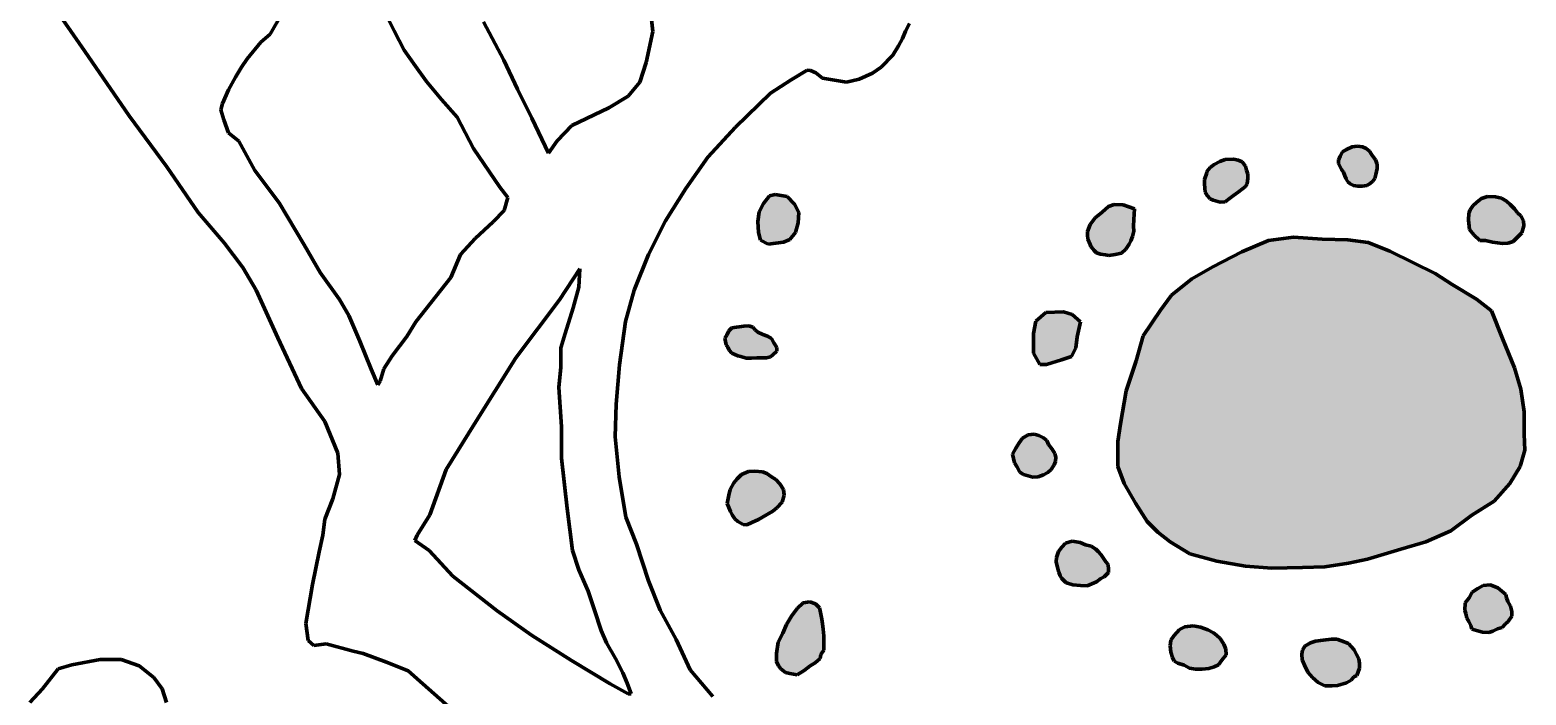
# Model space of a CAD drawing. Header units: millimetres. Extents: x 2676 to 5565, y 1584 to 2775.
# Drawn here: x 3290.54 to 3334.17, y 2354.95 to 2374.37 of the extents above; entities that cross this region are included whole.
import ezdxf

# ---------------------------------------------------------------- set-up
doc = ezdxf.new("R2010")
doc.units = ezdxf.units.MM
doc.layers.add('Warstwa5', color=7, linetype='Continuous', lineweight=100)

msp = doc.modelspace()

# ---------------------------------------------------------------- hatches: boundary and pattern name
at = {"layer": 'Warstwa5'}
h = msp.add_hatch(color=256, dxfattribs=at)
h.dxf.hatch_style = 1
h.paths.add_polyline_path([(3312.839, 2369.281), (3312.617, 2369.504), (3312.273, 2369.564), (3312.111, 2369.524), (3311.929, 2369.302), (3311.808, 2369.059), (3311.767, 2368.776), (3311.787, 2368.452), (3311.848, 2368.23), (3312.071, 2368.109), (3312.516, 2368.169), (3312.698, 2368.25), (3312.86, 2368.452), (3312.941, 2368.735), (3312.961, 2369.039)])
h.paths.add_polyline_path([(3312.048, 2365.424), (3311.909, 2365.479), (3311.771, 2365.548), (3311.691, 2365.613), (3311.617, 2365.687), (3311.503, 2365.731), (3311.354, 2365.717), (3311.007, 2365.672), (3310.923, 2365.583), (3310.858, 2365.459), (3310.804, 2365.37), (3310.839, 2365.172), (3310.888, 2365.102), (3310.933, 2365.018), (3311.007, 2364.929), (3311.186, 2364.85), (3311.27, 2364.83), (3311.424, 2364.785), (3311.577, 2364.78), (3311.741, 2364.79), (3311.875, 2364.795), (3312.019, 2364.795), (3312.133, 2364.825), (3312.207, 2364.879), (3312.321, 2364.988), (3312.316, 2365.092), (3312.237, 2365.236), (3312.162, 2365.355)])
h.paths.add_polyline_path([(3312.292, 2361.241), (3312.168, 2361.325), (3312.024, 2361.415), (3311.9, 2361.464), (3311.677, 2361.489), (3311.498, 2361.474), (3311.29, 2361.385), (3311.161, 2361.266), (3311.067, 2361.142), (3310.963, 2360.949), (3310.923, 2360.79), (3310.874, 2360.538), (3310.973, 2360.31), (3311.013, 2360.216), (3311.097, 2360.097), (3311.186, 2360.013), (3311.335, 2359.933), (3311.449, 2359.918), (3311.588, 2359.988), (3311.781, 2360.072), (3311.905, 2360.146), (3312.202, 2360.315), (3312.321, 2360.419), (3312.48, 2360.577), (3312.53, 2360.781), (3312.515, 2360.949), (3312.411, 2361.117)])
h.paths.add_polyline_path([(3313.584, 2357.409), (3313.568, 2357.496), (3313.449, 2357.615), (3313.282, 2357.671), (3313.092, 2357.647), (3312.909, 2357.48), (3312.75, 2357.258), (3312.599, 2357.012), (3312.496, 2356.758), (3312.361, 2356.497), (3312.314, 2356.163), (3312.314, 2355.933), (3312.369, 2355.806), (3312.433, 2355.719), (3312.576, 2355.608), (3312.703, 2355.576), (3312.909, 2355.537), (3313.115, 2355.671), (3313.29, 2355.806), (3313.441, 2355.894), (3313.584, 2356.021), (3313.608, 2356.132), (3313.687, 2356.266), (3313.687, 2356.441), (3313.687, 2356.679), (3313.671, 2356.877), (3313.655, 2357.028), (3313.631, 2357.163)])
h.paths.add_polyline_path([(3321.919, 2358.844), (3321.777, 2359.041), (3321.69, 2359.144), (3321.619, 2359.214), (3321.485, 2359.293), (3321.32, 2359.34), (3321.163, 2359.403), (3320.934, 2359.443), (3320.737, 2359.38), (3320.627, 2359.269), (3320.532, 2359.144), (3320.477, 2358.962), (3320.469, 2358.844), (3320.517, 2358.64), (3320.54, 2358.537), (3320.58, 2358.427), (3320.619, 2358.364), (3320.745, 2358.238), (3320.8, 2358.215), (3320.95, 2358.168), (3321.178, 2358.152), (3321.367, 2358.136), (3321.643, 2358.254), (3321.769, 2358.349), (3321.871, 2358.404), (3321.99, 2358.53), (3321.99, 2358.616), (3321.982, 2358.758)])
h.paths.add_polyline_path([(3320.351, 2362.129), (3320.242, 2362.268), (3320.196, 2362.377), (3320.095, 2362.462), (3319.963, 2362.524), (3319.824, 2362.563), (3319.646, 2362.547), (3319.483, 2362.454), (3319.39, 2362.315), (3319.289, 2362.16), (3319.189, 2361.982), (3319.251, 2361.734), (3319.32, 2361.618), (3319.406, 2361.456), (3319.514, 2361.386), (3319.785, 2361.309), (3319.94, 2361.316), (3320.095, 2361.378), (3320.219, 2361.448), (3320.32, 2361.533), (3320.405, 2361.672), (3320.451, 2361.773), (3320.459, 2361.897), (3320.428, 2361.998)])
h.paths.add_polyline_path([(3321.076, 2365.406), (3321.175, 2365.841), (3320.938, 2366.059), (3320.68, 2366.138), (3320.166, 2366.118), (3319.869, 2365.861), (3319.81, 2365.505), (3319.81, 2365.208), (3319.81, 2364.931), (3319.988, 2364.595), (3320.186, 2364.595), (3320.621, 2364.734), (3320.918, 2364.833), (3321.037, 2365.09)])
h.paths.add_polyline_path([(3322.727, 2368.49), (3322.72, 2368.637), (3322.735, 2368.831), (3322.751, 2369.142), (3322.424, 2369.258), (3322.16, 2369.273), (3321.997, 2369.211), (3321.811, 2369.048), (3321.601, 2368.885), (3321.454, 2368.684), (3321.376, 2368.482), (3321.384, 2368.373), (3321.392, 2368.257), (3321.454, 2368.102), (3321.477, 2368.047), (3321.5, 2368.024), (3321.57, 2367.923), (3321.64, 2367.861), (3321.764, 2367.822), (3321.904, 2367.799), (3322.005, 2367.783), (3322.192, 2367.807), (3322.37, 2367.853), (3322.502, 2367.962), (3322.595, 2368.109), (3322.642, 2368.21), (3322.689, 2368.334)])
h.paths.add_polyline_path([(3326.054, 2370.038), (3326.054, 2370.154), (3326.015, 2370.271), (3325.984, 2370.387), (3325.891, 2370.511), (3325.775, 2370.565), (3325.643, 2370.597), (3325.394, 2370.581), (3325.239, 2370.527), (3325.076, 2370.441), (3324.959, 2370.348), (3324.858, 2370.232), (3324.858, 2370.193), (3324.796, 2369.999), (3324.796, 2369.875), (3324.804, 2369.743), (3324.812, 2369.626), (3324.866, 2369.533), (3324.959, 2369.432), (3325.045, 2369.394), (3325.254, 2369.339), (3325.394, 2369.347), (3325.518, 2369.448), (3325.643, 2369.533), (3325.775, 2369.626), (3325.899, 2369.727), (3325.992, 2369.797), (3326.039, 2369.875)])
h.paths.add_polyline_path([(3329.778, 2370.576), (3329.671, 2370.722), (3329.602, 2370.829), (3329.51, 2370.902), (3329.403, 2370.951), (3329.257, 2370.97), (3329.096, 2370.951), (3328.931, 2370.878), (3328.814, 2370.81), (3328.746, 2370.678), (3328.702, 2370.562), (3328.702, 2370.464), (3328.79, 2370.289), (3328.843, 2370.216), (3328.882, 2370.104), (3328.921, 2370.017), (3328.96, 2369.939), (3329.038, 2369.876), (3329.14, 2369.822), (3329.267, 2369.808), (3329.393, 2369.808), (3329.529, 2369.822), (3329.622, 2369.885), (3329.705, 2369.954), (3329.763, 2370.031), (3329.792, 2370.148), (3329.826, 2370.323), (3329.826, 2370.445)])
h.paths.add_polyline_path([(3334.109, 2368.644), (3334.094, 2368.79), (3334.016, 2368.941), (3333.924, 2369.029), (3333.831, 2369.146), (3333.709, 2369.272), (3333.597, 2369.365), (3333.455, 2369.453), (3333.28, 2369.497), (3333.041, 2369.501), (3332.875, 2369.448), (3332.739, 2369.341), (3332.617, 2369.234), (3332.544, 2369.117), (3332.5, 2369.019), (3332.49, 2368.81), (3332.5, 2368.722), (3332.524, 2368.537), (3332.651, 2368.386), (3332.826, 2368.22), (3332.87, 2368.215), (3332.992, 2368.22), (3333.187, 2368.171), (3333.48, 2368.132), (3333.646, 2368.142), (3333.792, 2368.191), (3333.924, 2368.313), (3334.045, 2368.444)])
h.paths.add_polyline_path([(3336.019, 2365.1), (3336.132, 2365.25), (3336.207, 2365.512), (3336.119, 2365.724), (3336.007, 2365.886), (3335.769, 2365.998), (3335.52, 2365.998), (3335.32, 2365.936), (3335.157, 2365.824), (3335.045, 2365.661), (3334.983, 2365.225), (3334.995, 2365.125), (3335.033, 2364.925), (3335.145, 2364.838), (3335.307, 2364.788), (3335.495, 2364.8), (3335.67, 2364.888), (3335.844, 2364.987)])
h.paths.add_polyline_path([(3336.975, 2361.439), (3336.952, 2361.588), (3336.897, 2361.736), (3336.811, 2361.838), (3336.647, 2361.955), (3336.482, 2362.025), (3336.302, 2362.057), (3336.083, 2362.057), (3335.872, 2362.002), (3335.755, 2361.908), (3335.567, 2361.76), (3335.497, 2361.572), (3335.466, 2361.283), (3335.466, 2361.08), (3335.528, 2360.775), (3335.645, 2360.626), (3335.88, 2360.517), (3336.169, 2360.517), (3336.373, 2360.58), (3336.607, 2360.681), (3336.764, 2360.791), (3336.866, 2360.955), (3336.928, 2361.119), (3336.967, 2361.283)])
h.paths.add_polyline_path([(3333.604, 2357.785), (3333.58, 2357.886), (3333.346, 2358.082), (3333.127, 2358.168), (3332.923, 2358.152), (3332.759, 2358.066), (3332.603, 2357.956), (3332.509, 2357.792), (3332.399, 2357.644), (3332.384, 2357.417), (3332.415, 2357.331), (3332.446, 2357.191), (3332.501, 2357.097), (3332.556, 2356.98), (3332.587, 2356.878), (3332.9, 2356.784), (3333.08, 2356.776), (3333.197, 2356.815), (3333.338, 2356.886), (3333.471, 2356.925), (3333.572, 2357.026), (3333.651, 2357.097), (3333.76, 2357.253), (3333.752, 2357.386), (3333.713, 2357.542), (3333.643, 2357.683)])
h.paths.add_polyline_path([(3328.988, 2356.454), (3328.792, 2356.532), (3328.651, 2356.586), (3328.495, 2356.586), (3328.252, 2356.555), (3328.033, 2356.524), (3327.885, 2356.477), (3327.721, 2356.375), (3327.65, 2356.266), (3327.627, 2356.149), (3327.642, 2355.977), (3327.705, 2355.82), (3327.807, 2355.617), (3327.94, 2355.461), (3328.112, 2355.32), (3328.299, 2355.219), (3328.511, 2355.219), (3328.675, 2355.234), (3328.933, 2355.305), (3329.066, 2355.383), (3329.152, 2355.484), (3329.238, 2355.523), (3329.316, 2355.734), (3329.316, 2355.875), (3329.293, 2356.008), (3329.23, 2356.133), (3329.16, 2356.274)])
h.paths.add_polyline_path([(3325.412, 2356.292), (3325.357, 2356.433), (3325.247, 2356.598), (3325.145, 2356.7), (3325.051, 2356.771), (3324.893, 2356.857), (3324.673, 2356.936), (3324.461, 2356.975), (3324.217, 2356.944), (3324.06, 2356.865), (3323.895, 2356.684), (3323.808, 2356.551), (3323.793, 2356.386), (3323.808, 2356.205), (3323.856, 2356.048), (3323.903, 2355.938), (3324.013, 2355.883), (3324.202, 2355.82), (3324.351, 2355.734), (3324.532, 2355.71), (3324.728, 2355.71), (3324.917, 2355.726), (3325.074, 2355.773), (3325.2, 2355.836), (3325.302, 2355.97), (3325.42, 2356.127)])
h.paths.add_polyline_path([(3344.575, 2360.061), (3344.416, 2360.348), (3344.32, 2360.515), (3344.185, 2360.674), (3344.001, 2360.825), (3343.866, 2360.921), (3343.715, 2361.04), (3343.571, 2361.12), (3343.444, 2361.16), (3343.149, 2361.136), (3343.061, 2360.953), (3342.966, 2360.69), (3342.942, 2360.515), (3342.966, 2360.284), (3343.093, 2359.902), (3343.189, 2359.751), (3343.276, 2359.615), (3343.388, 2359.48), (3343.515, 2359.377), (3343.635, 2359.329), (3343.746, 2359.265), (3344.017, 2359.201), (3344.153, 2359.225), (3344.32, 2359.313), (3344.368, 2359.361), (3344.416, 2359.416), (3344.503, 2359.496), (3344.583, 2359.703)])
h.paths.add_polyline_path([(3344.494, 2365.045), (3344.43, 2365.101), (3344.358, 2365.172), (3344.207, 2365.236), (3344.087, 2365.252), (3343.935, 2365.284), (3343.752, 2365.292), (3343.656, 2365.244), (3343.56, 2365.18), (3343.473, 2365.093), (3343.385, 2364.989), (3343.233, 2364.829), (3343.145, 2364.662), (3343.137, 2364.526), (3343.137, 2364.447), (3343.161, 2364.351), (3343.225, 2364.279), (3343.289, 2364.184), (3343.369, 2364.136), (3343.528, 2364.08), (3343.616, 2364.032), (3343.752, 2363.96), (3343.911, 2363.936), (3344.135, 2363.936), (3344.295, 2363.952), (3344.454, 2364.008), (3344.534, 2364.088), (3344.59, 2364.199), (3344.662, 2364.359), (3344.694, 2364.526), (3344.686, 2364.646), (3344.654, 2364.766), (3344.638, 2364.861), (3344.574, 2364.965)])
h.paths.add_polyline_path([(3343.267, 2368.744), (3343.331, 2368.833), (3343.382, 2368.884), (3343.484, 2368.987), (3343.51, 2369.114), (3343.51, 2369.229), (3343.471, 2369.383), (3343.369, 2369.498), (3343.254, 2369.549), (3343.126, 2369.549), (3342.96, 2369.523), (3342.858, 2369.472), (3342.717, 2369.396), (3342.589, 2369.319), (3342.372, 2369.153), (3342.231, 2369.012), (3341.962, 2368.769), (3341.942, 2368.695), (3341.962, 2368.526), (3342.039, 2368.399), (3342.205, 2368.309), (3342.512, 2368.296), (3342.717, 2368.373), (3342.87, 2368.45), (3343.037, 2368.539), (3343.113, 2368.59)])
h.paths.add_polyline_path([(3341.519, 2372.175), (3341.559, 2372.327), (3341.559, 2372.432), (3341.519, 2372.52), (3341.407, 2372.616), (3341.286, 2372.688), (3341.102, 2372.76), (3340.885, 2372.8), (3340.781, 2372.736), (3340.661, 2372.6), (3340.613, 2372.44), (3340.524, 2372.231), (3340.516, 2372.175), (3340.508, 2372.071), (3340.524, 2371.943), (3340.589, 2371.846), (3340.653, 2371.742), (3340.733, 2371.662), (3340.813, 2371.558), (3340.901, 2371.494), (3340.998, 2371.413), (3341.166, 2371.373), (3341.286, 2371.389), (3341.375, 2371.478), (3341.383, 2371.622), (3341.383, 2371.758), (3341.407, 2371.911), (3341.471, 2372.047)])
h = msp.add_hatch(color=256, dxfattribs=at)
h.dxf.hatch_style = 1
h.paths.add_polyline_path([(3334.014, 2363.875), (3333.836, 2364.507), (3333.48, 2365.357), (3333.163, 2366.167), (3332.728, 2366.503), (3332.017, 2366.937), (3331.522, 2367.254), (3330.889, 2367.57), (3330.197, 2367.906), (3329.564, 2368.163), (3328.971, 2368.242), (3328.22, 2368.261), (3327.389, 2368.321), (3326.658, 2368.222), (3325.886, 2367.886), (3325.036, 2367.451), (3324.423, 2367.096), (3323.83, 2366.621), (3323.513, 2366.187), (3322.999, 2365.436), (3322.802, 2364.704), (3322.505, 2363.835), (3322.347, 2362.867), (3322.268, 2362.353), (3322.268, 2361.622), (3322.446, 2361.128), (3322.782, 2360.555), (3323.118, 2360.021), (3323.434, 2359.705), (3323.79, 2359.428), (3324.364, 2359.073), (3325.155, 2358.855), (3325.985, 2358.717), (3326.756, 2358.658), (3327.646, 2358.677), (3328.299, 2358.697), (3328.991, 2358.796), (3329.545, 2358.914), (3330.514, 2359.211), (3331.245, 2359.428), (3331.977, 2359.744), (3332.59, 2360.199), (3333.243, 2360.614), (3333.697, 2361.128), (3333.994, 2361.622), (3334.132, 2362.096), (3334.113, 2362.57), (3334.113, 2363.222)])

# ---------------------------------------------------------------- linework, layer by layer
for p, q in [((3291.017, 2375.359), (3292.133, 2373.758)), ((3308.577, 2375.506), (3308.703, 2374.319)), ((3297.546, 2374.246), (3297.887, 2374.839)), ((3300.884, 2374.884), (3301.157, 2374.34)), ((3304.362, 2373.483), (3303.768, 2374.598)), ((3316.193, 2374.555), (3316.071, 2374.325)), ((3297.274, 2374.008), (3297.546, 2374.246)), ((3301.157, 2374.34), (3301.452, 2373.772)), ((3308.703, 2374.319), (3308.505, 2373.419)), ((3315.986, 2374.111), (3315.871, 2373.897)), ((3316.071, 2374.325), (3315.986, 2374.111)), ((3292.133, 2373.758), (3293.431, 2371.861)), ((3296.876, 2373.52), (3297.274, 2374.008)), ((3301.452, 2373.772), (3301.781, 2373.307)), ((3315.703, 2373.629), (3315.366, 2373.277)), ((3315.871, 2373.897), (3315.703, 2373.629)), ((3296.536, 2372.987), (3296.706, 2373.282)), ((3296.706, 2373.282), (3296.876, 2373.52)), ((3301.781, 2373.307), (3302.099, 2372.865)), ((3304.758, 2372.637), (3304.362, 2373.483)), ((3308.505, 2373.419), (3308.325, 2372.844)), ((3313.206, 2373.191), (3312.742, 2372.911)), ((3313.306, 2373.185), (3313.206, 2373.191)), ((3313.459, 2373.109), (3313.306, 2373.185)), ((3315.366, 2373.277), (3315.106, 2373.101)), ((3296.332, 2372.613), (3296.536, 2372.987)), ((3302.099, 2372.865), (3302.541, 2372.332)), ((3308.325, 2372.844), (3307.983, 2372.43)), ((3312.742, 2372.911), (3312.131, 2372.52)), ((3313.651, 2372.956), (3313.459, 2373.109)), ((3314.355, 2372.841), (3313.651, 2372.956)), ((3314.723, 2372.925), (3314.355, 2372.841)), ((3315.106, 2373.101), (3314.723, 2372.925)), ((3296.15, 2372.216), (3296.332, 2372.613)), ((3302.541, 2372.332), (3302.995, 2371.821)), ((3305.172, 2371.792), (3304.758, 2372.637)), ((3307.983, 2372.43), (3307.425, 2372.088)), ((3312.131, 2372.52), (3311.117, 2371.531)), ((3293.431, 2371.861), (3294.529, 2370.368)), ((3296.104, 2372.035), (3296.15, 2372.216)), ((3296.195, 2371.74), (3296.104, 2372.035)), ((3307.425, 2372.088), (3306.343, 2371.576)), ((3296.331, 2371.366), (3296.195, 2371.74)), ((3302.995, 2371.821), (3303.472, 2370.903)), ((3305.659, 2370.766), (3305.172, 2371.792)), ((3306.343, 2371.576), (3305.911, 2371.126)), ((3311.117, 2371.531), (3310.31, 2370.652)), ((3296.627, 2371.123), (3296.331, 2371.366)), ((3297.093, 2370.261), (3296.627, 2371.123)), ((3305.911, 2371.126), (3305.659, 2370.766)), ((3303.472, 2370.903), (3304.244, 2369.78)), ((3310.31, 2370.652), (3309.662, 2369.736)), ((3325.239, 2370.527), (3325.394, 2370.581)), ((3325.394, 2370.581), (3325.643, 2370.597)), ((3325.643, 2370.597), (3325.775, 2370.565)), ((3325.775, 2370.565), (3325.891, 2370.511)), ((3328.702, 2370.562), (3328.746, 2370.678)), ((3328.702, 2370.464), (3328.702, 2370.562)), ((3328.746, 2370.678), (3328.814, 2370.81)), ((3328.814, 2370.81), (3328.931, 2370.878)), ((3328.931, 2370.878), (3329.096, 2370.951)), ((3329.096, 2370.951), (3329.257, 2370.97)), ((3329.257, 2370.97), (3329.403, 2370.951)), ((3329.403, 2370.951), (3329.51, 2370.902)), ((3329.51, 2370.902), (3329.602, 2370.829)), ((3329.602, 2370.829), (3329.671, 2370.722)), ((3329.671, 2370.722), (3329.778, 2370.576)), ((3329.778, 2370.576), (3329.826, 2370.445)), ((3294.529, 2370.368), (3295.447, 2369.037)), ((3297.808, 2369.319), (3297.093, 2370.261)), ((3324.796, 2369.999), (3324.858, 2370.193)), ((3324.858, 2370.232), (3324.959, 2370.348)), ((3324.858, 2370.193), (3324.858, 2370.232)), ((3324.959, 2370.348), (3325.076, 2370.441)), ((3325.076, 2370.441), (3325.239, 2370.527)), ((3325.891, 2370.511), (3325.984, 2370.387)), ((3325.984, 2370.387), (3326.015, 2370.271)), ((3326.015, 2370.271), (3326.054, 2370.154)), ((3326.054, 2370.154), (3326.054, 2370.038)), ((3328.79, 2370.289), (3328.702, 2370.464)), ((3328.843, 2370.216), (3328.79, 2370.289)), ((3328.882, 2370.104), (3328.843, 2370.216)), ((3329.792, 2370.148), (3329.763, 2370.031)), ((3329.826, 2370.323), (3329.792, 2370.148)), ((3329.826, 2370.445), (3329.826, 2370.323)), ((3304.244, 2369.78), (3304.471, 2369.473)), ((3309.662, 2369.736), (3309.076, 2368.795)), ((3324.796, 2369.875), (3324.796, 2369.999)), ((3324.804, 2369.743), (3324.796, 2369.875)), ((3324.812, 2369.626), (3324.804, 2369.743)), ((3325.899, 2369.727), (3325.775, 2369.626)), ((3325.992, 2369.797), (3325.899, 2369.727)), ((3326.039, 2369.875), (3325.992, 2369.797)), ((3326.054, 2370.038), (3326.039, 2369.875)), ((3328.921, 2370.017), (3328.882, 2370.104)), ((3328.96, 2369.939), (3328.921, 2370.017)), ((3329.038, 2369.876), (3328.96, 2369.939)), ((3329.14, 2369.822), (3329.038, 2369.876)), ((3329.267, 2369.808), (3329.14, 2369.822)), ((3329.393, 2369.808), (3329.267, 2369.808)), ((3329.529, 2369.822), (3329.393, 2369.808)), ((3329.622, 2369.885), (3329.529, 2369.822)), ((3329.705, 2369.954), (3329.622, 2369.885)), ((3329.763, 2370.031), (3329.705, 2369.954)), ((3298.534, 2368.094), (3297.808, 2369.319)), ((3304.471, 2369.473), (3304.37, 2369.094)), ((3311.808, 2369.059), (3311.929, 2369.302)), ((3311.929, 2369.302), (3312.111, 2369.524)), ((3312.111, 2369.524), (3312.273, 2369.564)), ((3312.273, 2369.564), (3312.617, 2369.504)), ((3312.617, 2369.504), (3312.839, 2369.281)), ((3312.839, 2369.281), (3312.961, 2369.039)), ((3321.997, 2369.211), (3322.16, 2369.273)), ((3322.16, 2369.273), (3322.424, 2369.258)), ((3322.424, 2369.258), (3322.751, 2369.142)), ((3324.866, 2369.533), (3324.812, 2369.626)), ((3324.959, 2369.432), (3324.866, 2369.533)), ((3325.045, 2369.394), (3324.959, 2369.432)), ((3325.254, 2369.339), (3325.045, 2369.394)), ((3325.394, 2369.347), (3325.254, 2369.339)), ((3325.518, 2369.448), (3325.394, 2369.347)), ((3325.643, 2369.533), (3325.518, 2369.448)), ((3325.775, 2369.626), (3325.643, 2369.533)), ((3332.617, 2369.234), (3332.739, 2369.341)), ((3332.739, 2369.341), (3332.875, 2369.448)), ((3332.875, 2369.448), (3333.041, 2369.501)), ((3333.041, 2369.501), (3333.28, 2369.497)), ((3333.28, 2369.497), (3333.455, 2369.453)), ((3333.455, 2369.453), (3333.597, 2369.365)), ((3333.597, 2369.365), (3333.709, 2369.272)), ((3333.709, 2369.272), (3333.831, 2369.146)), ((3295.447, 2369.037), (3296.203, 2368.155)), ((3304.37, 2369.094), (3304.052, 2368.765)), ((3311.767, 2368.776), (3311.808, 2369.059)), ((3312.961, 2369.039), (3312.941, 2368.735)), ((3321.454, 2368.684), (3321.601, 2368.885)), ((3321.601, 2368.885), (3321.811, 2369.048)), ((3321.811, 2369.048), (3321.997, 2369.211)), ((3322.735, 2368.831), (3322.72, 2368.637)), ((3322.751, 2369.142), (3322.735, 2368.831)), ((3332.49, 2368.81), (3332.5, 2369.019)), ((3332.5, 2368.722), (3332.49, 2368.81)), ((3332.5, 2369.019), (3332.544, 2369.117)), ((3332.544, 2369.117), (3332.617, 2369.234)), ((3333.831, 2369.146), (3333.924, 2369.029)), ((3333.924, 2369.029), (3334.016, 2368.941)), ((3334.016, 2368.941), (3334.094, 2368.79)), ((3304.052, 2368.765), (3303.519, 2368.277)), ((3309.076, 2368.795), (3308.575, 2367.806)), ((3311.787, 2368.452), (3311.767, 2368.776)), ((3311.848, 2368.23), (3311.787, 2368.452)), ((3312.86, 2368.452), (3312.698, 2368.25)), ((3312.941, 2368.735), (3312.86, 2368.452)), ((3321.376, 2368.482), (3321.454, 2368.684)), ((3321.384, 2368.373), (3321.376, 2368.482)), ((3321.392, 2368.257), (3321.384, 2368.373)), ((3322.727, 2368.49), (3322.689, 2368.334)), ((3322.72, 2368.637), (3322.727, 2368.49)), ((3332.524, 2368.537), (3332.5, 2368.722)), ((3332.651, 2368.386), (3332.524, 2368.537)), ((3332.826, 2368.22), (3332.651, 2368.386)), ((3334.045, 2368.444), (3333.924, 2368.313)), ((3334.109, 2368.644), (3334.045, 2368.444)), ((3334.094, 2368.79), (3334.109, 2368.644)), ((3296.203, 2368.155), (3296.743, 2367.436)), ((3299, 2367.287), (3298.534, 2368.094)), ((3303.519, 2368.277), (3303.099, 2367.812)), ((3312.071, 2368.109), (3311.848, 2368.23)), ((3312.516, 2368.169), (3312.071, 2368.109)), ((3312.698, 2368.25), (3312.516, 2368.169)), ((3321.454, 2368.102), (3321.392, 2368.257)), ((3321.477, 2368.047), (3321.454, 2368.102)), ((3321.5, 2368.024), (3321.477, 2368.047)), ((3321.57, 2367.923), (3321.5, 2368.024)), ((3322.502, 2367.962), (3322.37, 2367.853)), ((3322.595, 2368.109), (3322.502, 2367.962)), ((3322.642, 2368.21), (3322.595, 2368.109)), ((3322.689, 2368.334), (3322.642, 2368.21)), ((3325.886, 2367.886), (3326.658, 2368.222)), ((3326.658, 2368.222), (3327.389, 2368.321)), ((3327.389, 2368.321), (3328.22, 2368.261)), ((3328.22, 2368.261), (3328.971, 2368.242)), ((3328.971, 2368.242), (3329.564, 2368.163)), ((3329.564, 2368.163), (3330.197, 2367.906)), ((3332.87, 2368.215), (3332.826, 2368.22)), ((3332.992, 2368.22), (3332.87, 2368.215)), ((3333.187, 2368.171), (3332.992, 2368.22)), ((3333.48, 2368.132), (3333.187, 2368.171)), ((3333.646, 2368.142), (3333.48, 2368.132)), ((3333.792, 2368.191), (3333.646, 2368.142)), ((3333.924, 2368.313), (3333.792, 2368.191)), ((3303.099, 2367.812), (3302.815, 2367.143)), ((3308.575, 2367.806), (3308.159, 2366.768)), ((3321.64, 2367.861), (3321.57, 2367.923)), ((3321.764, 2367.822), (3321.64, 2367.861)), ((3321.904, 2367.799), (3321.764, 2367.822)), ((3322.005, 2367.783), (3321.904, 2367.799)), ((3322.192, 2367.807), (3322.005, 2367.783)), ((3322.37, 2367.853), (3322.192, 2367.807)), ((3325.036, 2367.451), (3325.886, 2367.886)), ((3330.197, 2367.906), (3330.889, 2367.57)), ((3330.889, 2367.57), (3331.522, 2367.254)), ((3296.743, 2367.436), (3297.139, 2366.77)), ((3299.568, 2366.493), (3299, 2367.287)), ((3302.815, 2367.143), (3301.793, 2365.85)), ((3306.573, 2367.39), (3305.983, 2366.488)), ((3306.549, 2366.858), (3306.573, 2367.39)), ((3323.83, 2366.621), (3324.423, 2367.096)), ((3324.423, 2367.096), (3325.036, 2367.451)), ((3331.522, 2367.254), (3332.017, 2366.937)), ((3297.139, 2366.77), (3297.77, 2365.379)), ((3306.381, 2366.257), (3306.549, 2366.858)), ((3308.159, 2366.768), (3307.903, 2365.852)), ((3332.017, 2366.937), (3332.728, 2366.503)), ((3299.84, 2366.027), (3299.568, 2366.493)), ((3305.983, 2366.488), (3304.708, 2364.793)), ((3306.152, 2365.5), (3306.381, 2366.257)), ((3323.513, 2366.187), (3323.83, 2366.621)), ((3332.728, 2366.503), (3333.163, 2366.167)), ((3300.158, 2365.279), (3299.84, 2366.027)), ((3301.793, 2365.85), (3301.532, 2365.419)), ((3307.903, 2365.852), (3307.73, 2364.589)), ((3319.81, 2365.505), (3319.869, 2365.861)), ((3319.869, 2365.861), (3320.166, 2366.118)), ((3320.166, 2366.118), (3320.68, 2366.138)), ((3320.68, 2366.138), (3320.938, 2366.059)), ((3320.938, 2366.059), (3321.175, 2365.841)), ((3321.175, 2365.841), (3321.076, 2365.406)), ((3322.999, 2365.436), (3323.513, 2366.187)), ((3333.163, 2366.167), (3333.48, 2365.357)), ((3297.77, 2365.379), (3298.454, 2363.903)), ((3301.532, 2365.419), (3301.1, 2364.848)), ((3306.02, 2365.091), (3306.152, 2365.5)), ((3310.804, 2365.37), (3310.858, 2365.459)), ((3310.839, 2365.172), (3310.804, 2365.37)), ((3310.858, 2365.459), (3310.923, 2365.583)), ((3310.923, 2365.583), (3311.007, 2365.672)), ((3311.007, 2365.672), (3311.354, 2365.717)), ((3311.354, 2365.717), (3311.503, 2365.731)), ((3311.503, 2365.731), (3311.617, 2365.687)), ((3311.617, 2365.687), (3311.691, 2365.613)), ((3311.691, 2365.613), (3311.771, 2365.548)), ((3311.771, 2365.548), (3311.909, 2365.479)), ((3311.909, 2365.479), (3312.048, 2365.424)), ((3312.048, 2365.424), (3312.162, 2365.355)), ((3312.162, 2365.355), (3312.237, 2365.236)), ((3319.81, 2365.208), (3319.81, 2365.505)), ((3321.076, 2365.406), (3321.037, 2365.09)), ((3322.802, 2364.704), (3322.999, 2365.436)), ((3333.48, 2365.357), (3333.836, 2364.507)), ((3300.328, 2364.87), (3300.158, 2365.279)), ((3306.02, 2364.514), (3306.02, 2365.091)), ((3310.888, 2365.102), (3310.839, 2365.172)), ((3310.933, 2365.018), (3310.888, 2365.102)), ((3311.007, 2364.929), (3310.933, 2365.018)), ((3311.186, 2364.85), (3311.007, 2364.929)), ((3312.207, 2364.879), (3312.133, 2364.825)), ((3312.321, 2364.988), (3312.207, 2364.879)), ((3312.237, 2365.236), (3312.316, 2365.092)), ((3312.316, 2365.092), (3312.321, 2364.988)), ((3319.81, 2364.931), (3319.81, 2365.208)), ((3319.988, 2364.595), (3319.81, 2364.931)), ((3321.037, 2365.09), (3320.918, 2364.833)), ((3300.487, 2364.462), (3300.328, 2364.87)), ((3300.68, 2364.008), (3300.487, 2364.462)), ((3300.862, 2364.473), (3300.748, 2364.11)), ((3301.1, 2364.848), (3300.862, 2364.473)), ((3304.708, 2364.793), (3303.506, 2362.87)), ((3305.96, 2363.937), (3306.02, 2364.514)), ((3307.73, 2364.589), (3307.633, 2363.441)), ((3311.27, 2364.83), (3311.186, 2364.85)), ((3311.424, 2364.785), (3311.27, 2364.83)), ((3311.577, 2364.78), (3311.424, 2364.785)), ((3311.741, 2364.79), (3311.577, 2364.78)), ((3311.875, 2364.795), (3311.741, 2364.79)), ((3312.019, 2364.795), (3311.875, 2364.795)), ((3312.133, 2364.825), (3312.019, 2364.795)), ((3320.186, 2364.595), (3319.988, 2364.595)), ((3320.621, 2364.734), (3320.186, 2364.595)), ((3320.918, 2364.833), (3320.621, 2364.734)), ((3322.505, 2363.835), (3322.802, 2364.704)), ((3333.836, 2364.507), (3334.014, 2363.875)), ((3300.748, 2364.11), (3300.68, 2364.008)), ((3298.454, 2363.903), (3299.138, 2362.932)), ((3306.044, 2362.783), (3305.96, 2363.937)), ((3322.347, 2362.867), (3322.505, 2363.835)), ((3334.014, 2363.875), (3334.113, 2363.222)), ((3307.633, 2363.441), (3307.608, 2362.489)), ((3334.113, 2363.222), (3334.113, 2362.57)), ((3299.138, 2362.932), (3299.516, 2362.015)), ((3303.506, 2362.87), (3302.676, 2361.536)), ((3306.044, 2361.864), (3306.044, 2362.783)), ((3322.268, 2362.353), (3322.347, 2362.867)), ((3307.608, 2362.489), (3307.718, 2361.316)), ((3319.289, 2362.16), (3319.39, 2362.315)), ((3319.39, 2362.315), (3319.483, 2362.454)), ((3319.483, 2362.454), (3319.646, 2362.547)), ((3319.646, 2362.547), (3319.824, 2362.563)), ((3319.824, 2362.563), (3319.963, 2362.524)), ((3319.963, 2362.524), (3320.095, 2362.462)), ((3320.095, 2362.462), (3320.196, 2362.377)), ((3320.196, 2362.377), (3320.242, 2362.268)), ((3320.242, 2362.268), (3320.351, 2362.129)), ((3322.268, 2361.622), (3322.268, 2362.353)), ((3334.113, 2362.57), (3334.132, 2362.096)), ((3299.516, 2362.015), (3299.57, 2361.385)), ((3306.201, 2360.398), (3306.044, 2361.864)), ((3319.189, 2361.982), (3319.289, 2362.16)), ((3319.251, 2361.734), (3319.189, 2361.982)), ((3320.351, 2362.129), (3320.428, 2361.998)), ((3320.428, 2361.998), (3320.459, 2361.897)), ((3320.459, 2361.897), (3320.451, 2361.773)), ((3334.132, 2362.096), (3333.994, 2361.622)), ((3302.676, 2361.536), (3302.205, 2360.208)), ((3311.29, 2361.385), (3311.498, 2361.474)), ((3311.498, 2361.474), (3311.677, 2361.489)), ((3311.677, 2361.489), (3311.9, 2361.464)), ((3311.9, 2361.464), (3312.024, 2361.415)), ((3312.024, 2361.415), (3312.168, 2361.325)), ((3319.32, 2361.618), (3319.251, 2361.734)), ((3319.406, 2361.456), (3319.32, 2361.618)), ((3319.514, 2361.386), (3319.406, 2361.456)), ((3320.219, 2361.448), (3320.095, 2361.378)), ((3320.32, 2361.533), (3320.219, 2361.448)), ((3320.405, 2361.672), (3320.32, 2361.533)), ((3320.451, 2361.773), (3320.405, 2361.672)), ((3322.446, 2361.128), (3322.268, 2361.622)), ((3333.994, 2361.622), (3333.697, 2361.128)), ((3299.57, 2361.385), (3299.372, 2360.678)), ((3307.718, 2361.316), (3307.915, 2360.139)), ((3310.963, 2360.949), (3311.067, 2361.142)), ((3311.067, 2361.142), (3311.161, 2361.266)), ((3311.161, 2361.266), (3311.29, 2361.385)), ((3312.168, 2361.325), (3312.292, 2361.241)), ((3312.292, 2361.241), (3312.411, 2361.117)), ((3312.411, 2361.117), (3312.515, 2360.949)), ((3319.785, 2361.309), (3319.514, 2361.386)), ((3319.94, 2361.316), (3319.785, 2361.309)), ((3320.095, 2361.378), (3319.94, 2361.316)), ((3322.782, 2360.555), (3322.446, 2361.128)), ((3333.697, 2361.128), (3333.243, 2360.614)), ((3299.372, 2360.678), (3299.138, 2360.084)), ((3310.874, 2360.538), (3310.923, 2360.79)), ((3310.973, 2360.31), (3310.874, 2360.538)), ((3310.923, 2360.79), (3310.963, 2360.949)), ((3312.48, 2360.577), (3312.321, 2360.419)), ((3312.53, 2360.781), (3312.48, 2360.577)), ((3312.515, 2360.949), (3312.53, 2360.781)), ((3323.118, 2360.021), (3322.782, 2360.555)), ((3333.243, 2360.614), (3332.59, 2360.199)), ((3299.138, 2360.084), (3299.084, 2359.616)), ((3302.205, 2360.208), (3301.833, 2359.619)), ((3306.357, 2359.172), (3306.201, 2360.398)), ((3307.915, 2360.139), (3308.232, 2359.358)), ((3311.013, 2360.216), (3310.973, 2360.31)), ((3311.097, 2360.097), (3311.013, 2360.216)), ((3311.186, 2360.013), (3311.097, 2360.097)), ((3311.905, 2360.146), (3311.781, 2360.072)), ((3312.202, 2360.315), (3311.905, 2360.146)), ((3312.321, 2360.419), (3312.202, 2360.315)), ((3332.59, 2360.199), (3331.977, 2359.744)), ((3311.335, 2359.933), (3311.186, 2360.013)), ((3311.449, 2359.918), (3311.335, 2359.933)), ((3311.588, 2359.988), (3311.449, 2359.918)), ((3311.781, 2360.072), (3311.588, 2359.988)), ((3323.434, 2359.705), (3323.118, 2360.021)), ((3323.79, 2359.428), (3323.434, 2359.705)), ((3331.977, 2359.744), (3331.245, 2359.428)), ((3299.084, 2359.616), (3298.976, 2359.13)), ((3301.833, 2359.619), (3301.76, 2359.463)), ((3301.76, 2359.463), (3302.181, 2359.174)), ((3308.232, 2359.358), (3308.575, 2358.283)), ((3320.532, 2359.144), (3320.627, 2359.269)), ((3320.627, 2359.269), (3320.737, 2359.38)), ((3320.737, 2359.38), (3320.934, 2359.443)), ((3320.934, 2359.443), (3321.163, 2359.403)), ((3321.163, 2359.403), (3321.32, 2359.34)), ((3321.32, 2359.34), (3321.485, 2359.293)), ((3321.485, 2359.293), (3321.619, 2359.214)), ((3321.619, 2359.214), (3321.69, 2359.144)), ((3324.364, 2359.073), (3323.79, 2359.428)), ((3330.514, 2359.211), (3329.545, 2358.914)), ((3331.245, 2359.428), (3330.514, 2359.211)), ((3298.976, 2359.13), (3298.778, 2358.177)), ((3302.181, 2359.174), (3302.867, 2358.417)), ((3306.55, 2358.607), (3306.357, 2359.172)), ((3320.469, 2358.844), (3320.477, 2358.962)), ((3320.517, 2358.64), (3320.469, 2358.844)), ((3320.477, 2358.962), (3320.532, 2359.144)), ((3321.69, 2359.144), (3321.777, 2359.041)), ((3321.777, 2359.041), (3321.919, 2358.844)), ((3321.919, 2358.844), (3321.982, 2358.758)), ((3325.155, 2358.855), (3324.364, 2359.073)), ((3325.985, 2358.717), (3325.155, 2358.855)), ((3328.991, 2358.796), (3328.299, 2358.697)), ((3329.545, 2358.914), (3328.991, 2358.796)), ((3302.867, 2358.417), (3304.166, 2357.407)), ((3306.814, 2357.982), (3306.55, 2358.607)), ((3320.54, 2358.537), (3320.517, 2358.64)), ((3320.58, 2358.427), (3320.54, 2358.537)), ((3320.619, 2358.364), (3320.58, 2358.427)), ((3320.745, 2358.238), (3320.619, 2358.364)), ((3321.769, 2358.349), (3321.643, 2358.254)), ((3321.871, 2358.404), (3321.769, 2358.349)), ((3321.99, 2358.53), (3321.871, 2358.404)), ((3321.982, 2358.758), (3321.99, 2358.616)), ((3321.99, 2358.616), (3321.99, 2358.53)), ((3326.756, 2358.658), (3325.985, 2358.717)), ((3327.646, 2358.677), (3326.756, 2358.658)), ((3328.299, 2358.697), (3327.646, 2358.677)), ((3298.778, 2358.177), (3298.58, 2357.044)), ((3307.007, 2357.429), (3306.814, 2357.982)), ((3308.575, 2358.283), (3308.917, 2357.425)), ((3320.8, 2358.215), (3320.745, 2358.238)), ((3320.95, 2358.168), (3320.8, 2358.215)), ((3321.178, 2358.152), (3320.95, 2358.168)), ((3321.367, 2358.136), (3321.178, 2358.152)), ((3321.643, 2358.254), (3321.367, 2358.136)), ((3332.509, 2357.792), (3332.603, 2357.956)), ((3332.603, 2357.956), (3332.759, 2358.066)), ((3332.759, 2358.066), (3332.923, 2358.152)), ((3332.923, 2358.152), (3333.127, 2358.168)), ((3333.127, 2358.168), (3333.346, 2358.082)), ((3333.346, 2358.082), (3333.58, 2357.886)), ((3312.75, 2357.258), (3312.909, 2357.48)), ((3312.909, 2357.48), (3313.092, 2357.647)), ((3313.092, 2357.647), (3313.282, 2357.671)), ((3313.282, 2357.671), (3313.449, 2357.615)), ((3313.449, 2357.615), (3313.568, 2357.496)), ((3313.568, 2357.496), (3313.584, 2357.409)), ((3332.384, 2357.417), (3332.399, 2357.644)), ((3332.399, 2357.644), (3332.509, 2357.792)), ((3333.58, 2357.886), (3333.604, 2357.785)), ((3333.604, 2357.785), (3333.643, 2357.683)), ((3333.643, 2357.683), (3333.713, 2357.542)), ((3333.713, 2357.542), (3333.752, 2357.386)), ((3298.58, 2357.044), (3298.652, 2356.54)), ((3304.166, 2357.407), (3305.166, 2356.695)), ((3307.199, 2356.84), (3307.007, 2357.429)), ((3308.917, 2357.425), (3309.382, 2356.571)), ((3312.599, 2357.012), (3312.75, 2357.258)), ((3313.584, 2357.409), (3313.631, 2357.163)), ((3313.631, 2357.163), (3313.655, 2357.028)), ((3313.655, 2357.028), (3313.671, 2356.877)), ((3332.415, 2357.331), (3332.384, 2357.417)), ((3332.446, 2357.191), (3332.415, 2357.331)), ((3332.501, 2357.097), (3332.446, 2357.191)), ((3332.556, 2356.98), (3332.501, 2357.097)), ((3333.572, 2357.026), (3333.471, 2356.925)), ((3333.651, 2357.097), (3333.572, 2357.026)), ((3333.76, 2357.253), (3333.651, 2357.097)), ((3333.752, 2357.386), (3333.76, 2357.253)), ((3305.166, 2356.695), (3306.333, 2355.962)), ((3307.355, 2356.479), (3307.199, 2356.84)), ((3312.361, 2356.497), (3312.496, 2356.758)), ((3312.496, 2356.758), (3312.599, 2357.012)), ((3313.671, 2356.877), (3313.687, 2356.679)), ((3313.687, 2356.679), (3313.687, 2356.441)), ((3323.808, 2356.551), (3323.895, 2356.684)), ((3323.895, 2356.684), (3324.06, 2356.865)), ((3324.06, 2356.865), (3324.217, 2356.944)), ((3324.217, 2356.944), (3324.461, 2356.975)), ((3324.461, 2356.975), (3324.673, 2356.936)), ((3324.673, 2356.936), (3324.893, 2356.857)), ((3324.893, 2356.857), (3325.051, 2356.771)), ((3325.051, 2356.771), (3325.145, 2356.7)), ((3325.145, 2356.7), (3325.247, 2356.598)), ((3325.247, 2356.598), (3325.357, 2356.433)), ((3332.587, 2356.878), (3332.556, 2356.98)), ((3332.9, 2356.784), (3332.587, 2356.878)), ((3333.08, 2356.776), (3332.9, 2356.784)), ((3333.197, 2356.815), (3333.08, 2356.776)), ((3333.338, 2356.886), (3333.197, 2356.815)), ((3333.471, 2356.925), (3333.338, 2356.886)), ((3298.652, 2356.54), (3298.814, 2356.396)), ((3298.814, 2356.396), (3299.174, 2356.45)), ((3299.174, 2356.45), (3299.966, 2356.234)), ((3299.966, 2356.234), (3300.254, 2356.162)), ((3300.254, 2356.162), (3300.938, 2355.91)), ((3307.62, 2356.022), (3307.355, 2356.479)), ((3309.382, 2356.571), (3309.797, 2355.691)), ((3312.314, 2356.163), (3312.361, 2356.497)), ((3312.314, 2355.933), (3312.314, 2356.163)), ((3313.687, 2356.266), (3313.608, 2356.132)), ((3313.687, 2356.441), (3313.687, 2356.266)), ((3323.793, 2356.386), (3323.808, 2356.551)), ((3323.808, 2356.205), (3323.793, 2356.386)), ((3323.856, 2356.048), (3323.808, 2356.205)), ((3325.357, 2356.433), (3325.412, 2356.292)), ((3325.412, 2356.292), (3325.42, 2356.127)), ((3327.65, 2356.266), (3327.627, 2356.149)), ((3327.721, 2356.375), (3327.65, 2356.266)), ((3327.885, 2356.477), (3327.721, 2356.375)), ((3328.033, 2356.524), (3327.885, 2356.477)), ((3328.252, 2356.555), (3328.033, 2356.524)), ((3328.495, 2356.586), (3328.252, 2356.555)), ((3328.651, 2356.586), (3328.495, 2356.586)), ((3328.792, 2356.532), (3328.651, 2356.586)), ((3328.988, 2356.454), (3328.792, 2356.532)), ((3329.16, 2356.274), (3328.988, 2356.454)), ((3329.23, 2356.133), (3329.16, 2356.274)), ((3291.365, 2355.713), (3291.763, 2355.835)), ((3291.763, 2355.835), (3292.59, 2355.988)), ((3292.59, 2355.988), (3293.203, 2355.988)), ((3293.203, 2355.988), (3293.723, 2355.805)), ((3293.723, 2355.805), (3294.152, 2355.468)), ((3300.938, 2355.91), (3301.568, 2355.659)), ((3306.333, 2355.962), (3307.464, 2355.277)), ((3307.825, 2355.602), (3307.62, 2356.022)), ((3312.369, 2355.806), (3312.314, 2355.933)), ((3312.433, 2355.719), (3312.369, 2355.806)), ((3312.576, 2355.608), (3312.433, 2355.719)), ((3313.29, 2355.806), (3313.115, 2355.671)), ((3313.441, 2355.894), (3313.29, 2355.806)), ((3313.584, 2356.021), (3313.441, 2355.894)), ((3313.608, 2356.132), (3313.584, 2356.021)), ((3323.903, 2355.938), (3323.856, 2356.048)), ((3324.013, 2355.883), (3323.903, 2355.938)), ((3324.202, 2355.82), (3324.013, 2355.883)), ((3324.351, 2355.734), (3324.202, 2355.82)), ((3324.532, 2355.71), (3324.351, 2355.734)), ((3324.917, 2355.726), (3324.728, 2355.71)), ((3325.074, 2355.773), (3324.917, 2355.726)), ((3325.2, 2355.836), (3325.074, 2355.773)), ((3325.302, 2355.97), (3325.2, 2355.836)), ((3325.42, 2356.127), (3325.302, 2355.97)), ((3327.627, 2356.149), (3327.642, 2355.977)), ((3327.642, 2355.977), (3327.705, 2355.82)), ((3327.705, 2355.82), (3327.807, 2355.617)), ((3327.705, 2355.82), (3327.705, 2355.82)), ((3329.293, 2356.008), (3329.23, 2356.133)), ((3329.238, 2355.523), (3329.316, 2355.734)), ((3329.316, 2355.875), (3329.293, 2356.008)), ((3329.316, 2355.734), (3329.316, 2355.875)), ((3290.906, 2355.131), (3291.365, 2355.713)), ((3294.152, 2355.468), (3294.397, 2355.131)), ((3301.568, 2355.659), (3302, 2355.281)), ((3302, 2355.281), (3303.152, 2354.255)), ((3307.957, 2355.301), (3307.825, 2355.602)), ((3308.077, 2354.989), (3307.957, 2355.301)), ((3309.797, 2355.691), (3310.457, 2354.91)), ((3312.703, 2355.576), (3312.576, 2355.608)), ((3312.909, 2355.537), (3312.703, 2355.576)), ((3313.115, 2355.671), (3312.909, 2355.537)), ((3324.728, 2355.71), (3324.532, 2355.71)), ((3327.807, 2355.617), (3327.94, 2355.461)), ((3327.94, 2355.461), (3328.112, 2355.32)), ((3328.112, 2355.32), (3328.299, 2355.219)), ((3328.675, 2355.234), (3328.933, 2355.305)), ((3328.933, 2355.305), (3329.066, 2355.383)), ((3329.066, 2355.383), (3329.152, 2355.484)), ((3329.152, 2355.484), (3329.238, 2355.523)), ((3290.538, 2354.733), (3290.906, 2355.131)), ((3294.397, 2355.131), (3294.52, 2354.733)), ((3307.464, 2355.277), (3307.981, 2354.989)), ((3307.981, 2354.989), (3308.077, 2354.989)), ((3328.299, 2355.219), (3328.511, 2355.219)), ((3328.511, 2355.219), (3328.675, 2355.234))]:
    msp.add_line(p, q, dxfattribs=at)

doc.saveas('drawing.dxf')
